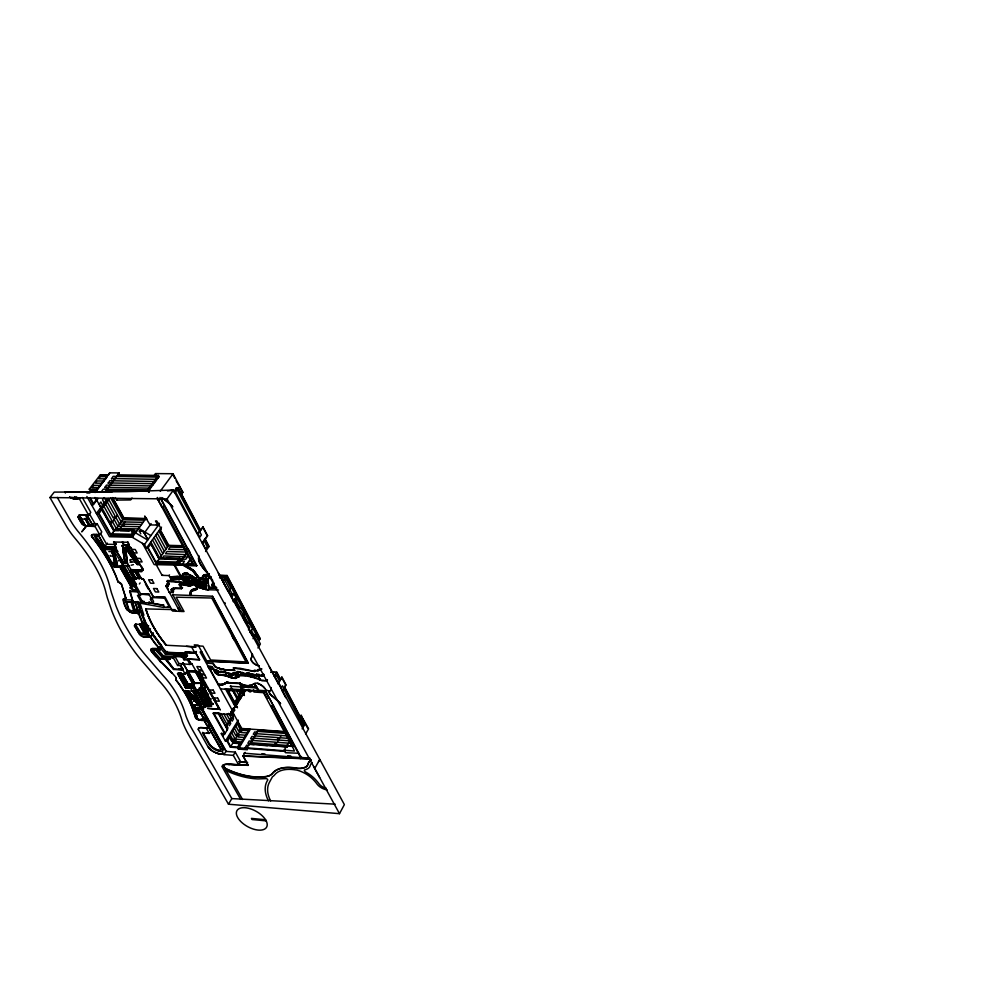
<?xml version="1.0" encoding="UTF-8"?>
<svg xmlns="http://www.w3.org/2000/svg" width="999" height="999" viewBox="0 0 999 999"><rect width="100%" height="100%" fill="white"/><g stroke="black" fill="none" stroke-linecap="round" stroke-linejoin="round"><path stroke-width="1.5" d="M151.124 649.075L151.011 649.725A3.846 2.098 31.8 0 0 151.786 651.573L152.298 652.197A120.891 68.506 31 0 0 156.031 656.543L155.919 656.718A120.904 68.494 31 0 1 152.185 652.359L151.673 651.735A3.846 2.098 31.8 0 1 150.899 649.887L152.273 648.388L159.465 648.576M204.37 581.056C206.356 581.718 204.196 576.61 206.581 575.624L209.39 576.548L208.279 578.409M206.019 584.253A91.92 53.771 30.6 0 1 205.744 581.793L206.156 576.123M198.664 557.567L198.551 558.166A15.847 9.228 32.2 0 0 199.763 562.937L200.062 563.498A34.053 19.93 32 0 0 207.442 573.001M216.845 588.074L208.729 587.774L208.067 578.883A9.678 5.594 31.9 0 1 208.516 577.722A50.337 28.996 32.9 0 0 209.178 576.56M208.079 582.966L208.379 578.346M190.497 595.479L189.847 594.03A9.428 5.382 31.9 0 1 191.071 590.709L191.533 590.022M213.249 582.879C210.889 585.239 212.712 589.073 216.458 587.337L214.423 586.913M213.361 587.237L212.3 584.877L212.999 580.918M198.838 555.606L198.651 557.717M188.611 580.182A18.132 10.315 32.2 0 0 183.666 578.059C179.595 576.623 184.291 571.728 187.25 573.826A15.385 8.791 32.2 0 1 195.966 578.508A8.192 4.72 32.2 0 0 204.62 581.281L205.544 580.894L204.97 581.743M205.594 581.643L204.333 581.843A8.829 5.095 32.2 0 1 195.679 578.771A14.76 8.429 32.2 0 0 188.037 574.5L183.591 574.55L182.892 577.41C191.383 573.776 198.401 586.376 206.343 583.603M201.723 720.491L203.084 718.343L205.569 718.518L209.678 725.786L208.329 727.934L204.221 720.666L199.563 720.042A4.271 2.285 30.6 0 1 198.551 719.867L198.202 719.755A4.271 2.285 30.6 0 1 196.803 719.118A2.048 1.099 30.6 0 1 195.554 717.806A112.7 61.801 29.2 0 1 194.168 713.598L191.808 706.842A115.809 60.602 32 0 0 184.79 692.869L180.17 685.764A91.221 48.089 31.8 0 0 176.161 680.394L175.824 677.247A92.807 48.939 31.8 0 0 172.29 673.201C161.026 661.076 150.724 651.81 172.178 673.376L172.29 673.201M175.799 679.932L176.236 677.747M139.623 634.415L134.515 625.799L139.623 634.415A3.222 1.761 32.1 0 0 143.007 636.713L149.962 637.125L148.439 634.964L141.771 634.54A2.56 1.411 32.1 0 1 139.485 632.754L135.365 625.262A1.786 0.974 32.3 0 1 135.202 624.637L135.215 624.525M213.923 582.954L213.062 585.239L214.285 586.663L213.474 586.987C211.363 586.026 215.06 581.793 213.636 583.978M207.979 579.295C211.875 575.224 208.429 574.949 203.334 575.362M203.996 580.644L202.397 578.084L202.647 576.061L204.121 574.762L208.304 574.275M202.847 577.647C202.16 574.512 204.795 583.628 203.534 579.295M78.471 516.071L78.234 516.733A1.274 0.712 34.3 0 0 78.322 517.307L79.096 518.768A58.616 33.716 33.8 0 0 81.406 522.752L81.743 523.276A2.797 1.586 34.2 0 0 82.817 524.388L86.438 526.111L95.167 526.311M209.378 576.535L212.487 579.807M175.037 493.181L173.501 489.997L126.161 491.708L54.246 492.107L49.95 497.539L65.784 525.087A70.854 40.584 33.7 0 0 74.863 538.086A166.783 88.299 34.7 0 1 90.06 558.354A134.365 71.853 34.5 0 1 99.351 574.55L100.749 577.534A117.845 63.312 34.3 0 1 103.659 584.865L104.608 587.737A119.156 63.998 34.4 0 1 105.807 592.045A226.286 131.019 30 0 0 107.517 598.389L111.988 611.301A228.371 132.28 30 0 0 114.71 617.807A190.884 109.578 30.5 0 0 131.219 646.94L134.228 651.198A133.092 75.112 31 0 0 143.257 662.437L159.203 680.918C169.917 692.419 178.009 706.343 182.33 721.465A124.001 67.72 29.2 0 0 188.998 735.526L228.484 804.207L339.485 813.673L344.368 804.62L173.376 490.172L167.47 490.971M134.403 625.961L135.352 624.288M223.439 765.084A11.976 6.556 27.6 0 1 226.736 764.372L248.189 765.359L243.169 755.868L309.665 758.778M248.189 765.359L243.032 756.093L245.142 752.384M196.204 586.026L196.591 587.637A4.77 2.735 32.1 0 1 196.441 588.374L191.071 590.696M200.462 707.042L185.464 690.546L200.574 706.867L205.22 707.267L197.078 691.957L198.326 691.87L207.193 706.006L211.538 706.293L206.581 706.243M201.124 704.919L187.662 690.684L201.099 704.732L200.387 706.081L187.8 690.684M319.643 777.509L314.722 768.481L319.792 759.477L318.506 761.775M198.576 704.745L185.115 690.709L186.501 692.769M204.121 701.46L207.018 706.268M205.319 703.983L198.252 691.957L207.08 706.168M243.918 753.196L300.624 757.642L301.286 756.48M300.399 758.616L301.448 756.78M298.801 753.258L285.502 752.709L284.166 750.237L286.85 745.629L292.719 746.066M208.629 704.307L200.712 692.295L208.629 704.307L200.949 684.827L205.919 685.139L200.836 685.002L208.729 704.133L199.6 689.947L196.154 689.722L194.992 691.333L187.562 690.858L201.648 705.057L193.806 691.358M305.619 733.978L308.604 728.808L300.874 715.259L307.692 728.246M197.078 691.957L198.326 691.87M302.16 728.833L304.483 724.849L284.528 686.875M284.503 749.662L284.777 751.373L230.369 747.177L227.023 741.208L225.412 741.083L221.254 733.691L225.087 733.378L213.574 712.786L213.212 713.361L224.738 733.94L227.535 729.407L218.207 712.687M284.166 750.237L294.443 751.023L291.121 743.593M300.274 717.419L301.511 715.309M281.181 735.464L274.812 746.29L279.845 746.191M228.484 804.207L231.818 798.588L192.545 729.932A123.664 67.82 29.3 0 1 185.914 715.883C181.631 700.761 173.589 686.837 162.912 675.349L147.015 656.88A132.717 75.2 31 0 1 138.037 645.654L135.027 641.408A190.322 109.703 30.5 0 1 118.619 612.287A227.697 132.43 30 0 1 115.921 605.781L111.488 592.869A225.612 131.156 30 0 1 109.778 586.538A118.819 64.098 34.4 0 0 108.604 582.23L107.667 579.358A117.507 63.412 34.4 0 0 104.77 572.027L103.384 569.055A133.991 71.965 34.5 0 0 94.143 552.872A166.309 88.424 34.7 0 0 79.008 532.617A70.642 40.622 33.8 0 1 69.992 519.63L57.268 497.39M287.462 746.765L249.35 743.868L246.616 748.438L247.352 749.762L238.374 749.063L237.637 747.739L240.397 743.194L232.804 743.106M254.083 744.717L249.638 744.38L258.454 729.707M285.739 697.689L282.143 690.858L283.891 688.598L282.405 685.776L281.044 688.049L282.53 690.883L286.076 684.977L282.005 677.235L278.059 683.104L275.125 677.534L276.498 675.262L279.433 680.831M281.618 677.21L285.689 684.952L284.328 687.225L304.283 725.187L302.747 725.074M229.77 764.272L238.674 764.922L240.634 761.675L235.277 752.11L225.936 751.385L202.123 709.103M244.405 748.938L246.678 745.179L248.863 745.341M238.674 764.922L233.304 755.369L235.277 752.11M234.116 743.206L240.672 743.706L249.538 729.058M278.259 682.305L280.744 686.887L278.221 682.242M238.374 749.063L250.287 729.37M269.368 698.139L267.395 698.488L264.298 692.694L253.971 692.045L253.521 689.735M277.972 683.915L282.005 677.235M271.403 695.516L271.466 695.404A5.07 2.822 29.9 0 1 269.68 690.846L269.605 690.958A5.07 2.822 29.9 0 0 271.403 695.516L272.165 696.116A78.621 42.57 30.2 0 1 280.469 703.621M271.278 688.885L271.066 689.235A3.784 2.11 30 0 1 268.918 690.946A3.784 2.11 30 0 1 264.822 688.536A8.729 4.845 30.2 0 0 257.68 683.478L257.892 683.129M233.304 755.369L223.963 754.62L225.936 751.385M230.369 747.177L241.708 728.496L232.592 711.975M300.624 757.642L265.397 690.709L258.641 690.284L254.77 683.778L256.219 687.462L254.77 683.778M274.238 676.548L276.848 672.265L271.066 671.927M258.391 690.034L257.967 690.721L256.456 687.899L241.433 686.975L241.858 686.288M223.651 749.213L200.836 708.241L223.689 748.775L222.577 749.113L223.651 749.213L222.228 751.548L223.963 754.62M258.641 690.284L254.483 684.24M216.296 753.146L223.788 754.32L218.631 753.895L212.862 751.398A11.264 5.982 30.1 0 1 208.292 747.364L198.414 729.557A5.157 2.747 30.4 0 1 201.049 727.534L206.119 727.896L209.241 733.403L209.827 732.654M220.954 754.095L219.768 754.133M256.481 674.3L260.127 680.094L264.623 681.006L266.596 679.907M263.724 675.786L263.361 673.826L263.724 675.786L261.576 675.411L263.936 675.436M256.456 687.899L256.88 687.2M261.676 680.594L263.636 680.269M219.355 751.285L221.079 748.538L208.554 726.36M225.412 741.083L238.262 720.142M222.789 748.763L221.516 749L222.64 749.213M231.855 741.408L229.183 736.625L238.137 722.015M227.023 741.208L229.183 736.625M226.099 727.534L234.053 714.635M260.364 679.657A36.339 20.055 30.1 0 0 258.491 678.883L260.115 679.557L258.117 675.561M258.891 674.8L262.038 675.799L259.54 676.011L258.891 674.8L256.268 674.637M224.663 733.328L223.127 735.826L221.603 733.116M226.611 730.169L228.009 727.909L226.498 725.212L227.485 725.274L220.991 713.623M229.395 725.661L230.769 723.413L229.27 720.716L230.657 718.468L232.155 721.178L233.529 718.943L231.556 713.648M231.893 714.635L230.719 712.537L233.541 707.979L234.703 710.089L231.893 714.635L213.212 713.361M250.462 675.736L249.001 673.326L247.365 673.239L248.788 673.676L251.049 676.835L253.022 676.598L250.349 673.838L253.758 675.511L257.829 676.011M253.758 675.511L253.721 674.45L251.598 674.8M261.663 669.055L259.415 668.93C261.463 671.041 254.333 668.806 260.115 669.979L259.49 668.806L261.726 668.93M230.719 712.537L235.327 706.892L245.841 689.897M258.192 670.679L254.121 670.329L254.757 671.528L233.329 668.006L240.035 668.269L254.558 671.378M227.01 682.479L239.81 683.254A11.513 6.406 30.5 0 0 249.413 685.676L249.575 685.289M256.706 675.686L253.434 674.899M256.843 675.961L256.293 674.175L259.178 674.35L259.827 675.561M237.25 707.467L237.138 707.18A7.33 4.396 -30.2 0 0 236.176 706.53M251.086 675.212L252.809 676.947M235.702 700.287L233.579 703.708L234.852 703.796L243.157 690.384M236.401 699.15L241.671 690.659M243.394 689.11L242.957 689.797L241.433 686.975M251.049 676.835L250.125 674.175L251.311 674.25M244.218 689.16L244.668 691.47L227.485 690.396L233.953 690.197M256.219 687.462L241.196 686.538L239.598 683.603L240.022 682.854M238.024 671.678L244.605 674.125L247.54 674.288L247.365 673.239M241.196 686.538L239.885 683.141A11.513 6.406 30.5 0 0 249.488 685.564A19.156 10.664 30.6 0 0 254.008 683.703M213.948 669.917L215.097 672.602L217.67 674.575L225.786 675.836L232.48 678.209L235.876 678.408L235.377 676.76L238.262 677.285L237.762 675.624L238.474 675.274M236.8 677.559L236.276 678.184L235.564 676.872L239.198 676.435M219.068 708.628L207.005 687.312M232.143 688.411L231.718 689.098L230.607 685.601M242.02 672.964L239.623 672.127M250.886 659.04L250.961 658.928A64.261 36.039 31.6 0 0 252.46 654.133A64.261 36.039 31.6 0 1 250.886 659.04A7.168 4.046 30.5 0 0 259.216 665.946A7.168 4.046 30.5 0 1 250.961 658.928M248.364 663.236L206.955 661.063L248.364 663.236L212.512 596.216L172.79 594.792L181.943 611.45L182.405 610.776M257.929 647.951L260.402 643.993L255.519 634.702L253.559 634.602L251.111 629.944M242.407 673.676L244.892 673.676M244.43 673.788L247.752 673.95M237.325 675.424L235.639 675.324M238.124 676.51L236.226 676.76L236.001 675.586M237.113 675.761L236.888 674.6L235.202 674.5C234.228 670.791 232.755 676.673 232.792 673.401M235.24 674.475L237.275 674.238L236.126 672.364M236.101 672.827C242.058 673.413 233.454 671.003 237.05 674.587M237.762 675.624L235.789 675.936M238.674 677.06L237.924 675.699L239.236 675.149A36.176 19.98 30.1 0 1 244.143 675.149M238.262 677.285L237.55 675.961L238.699 674.937M240.01 672.839L239.91 671.678L235.939 672.252L236.888 674.013M237.899 675.799L239.485 674.862M198.302 729.72A5.157 2.747 30.4 0 1 200.936 727.697L206.119 727.896M218.694 684.053L218.232 684.79L221.728 685.002L225.524 682.916M233.291 675.062L230.519 674.899L230.294 673.513L228.421 673.413M224.85 683.865L226.136 682.454M225.162 683.641L226.536 682.28M225.762 683.191L226.748 682.217M229.82 677.11L231.381 677.397M218.956 708.791L207.068 687.212L204.283 687.05L210.514 704.332L212.849 704.482L213.424 703.571M226.149 683.016L226.985 682.167M234.615 670.366L225.175 669.755L226.224 669.755M226.598 682.916L227.485 682.117M230.507 677.372L236.276 678.184M226.835 682.879L227.747 682.117M230.707 677.122L231.593 677.097M227.085 682.866L228.022 682.13M231.181 677.647L231.805 676.748M235.427 675.661L234.877 672.827L234.028 672.677L234.553 673.388M225.125 675.674L225.811 674.8M196.878 716.395L197.752 719.367L193.606 706.78M200.674 706.705L200.3 707.292L205.519 707.205M208.741 699.874L210.327 699.974L211.114 698.726M225.786 675.836L225.337 675.336M226.249 675.262L220.354 674.924M206.905 706.618L207.942 704.982L200.549 688.848L201.786 686.937L208.679 704.033M226.461 676.011L229.37 676.623M230.519 674.899L228.147 673.126L222.777 671.653C219.867 670.391 221.678 673.663 220.791 671.428M228.134 673.85L228.209 673.026M221.728 685.002L222.128 684.265M227.123 676.211L228.696 676.286M253.559 634.602L252.485 636.301L254.445 636.388L259.353 645.691M222.178 684.914L222.565 684.178M222.615 684.814L222.989 684.078M227.797 676.41L229.583 676.323M223.027 684.702L223.414 683.965M223.426 684.565L223.801 683.828M230.007 673.963L228.359 673.513M222.777 684.427L224.188 683.678M228.471 676.635L229.133 675.749M198.751 719.43A4.121 2.21 30.6 0 0 199.725 719.592L202.048 719.193M223.813 684.415L224.55 683.516M201.548 720.179L203.459 717.357M224.525 684.065L224.9 683.328M253.022 638.648L255.519 634.702M205.382 699.387L206.306 697.914M198.851 713.548L196.878 712.737M213.736 670.267L216.146 670.404L219.031 672.377L223.114 672.252M200.799 708.691L201.598 707.816M201.698 708.191L201.361 708.728L198.651 705.282L194.081 704.982L195.267 708.441M201.573 708.84L202.06 708.079M204.133 705.119L197.19 691.795M250.112 632.567L252.46 628.87L250.861 625.886A17.32 9.865 31.1 0 0 248.926 623.413A20.704 11.938 30.9 0 1 246.066 619.605L245.055 617.682A20.704 11.938 30.9 0 1 244.33 615.771L244.168 614.435A10.814 6.206 31.3 0 0 240.984 608.391L239.71 607.005A20.829 12.063 31.1 0 1 238.399 605.057L237.375 603.109A20.829 12.063 31.1 0 1 236.239 599.313A17.557 10.102 31.7 0 0 235.589 596.84L233.991 593.781L232.005 593.706L230.906 595.392L228.371 590.584M222.889 672.589L225.437 672.389M227.173 669.817L234.802 670.479L233.404 667.881M224.45 675.524L225.175 674.662M203.247 709.54L203.671 708.89L196.241 708.054M220.142 668.706L224.263 669.505L219.118 668.393L220.217 668.593M217.17 674.313L218.069 674.025M198.751 704.457L198.389 705.044L195.192 701.148L193.381 701.036M217.67 674.575L218.282 673.676M204.083 696.565L204.758 694.792M198.988 704.745L193.956 705.182M218.169 674.8L217.395 673.975M219.168 675.124L224.713 675.287M248.439 629.957L249.787 627.572A17.333 9.865 31.1 0 0 247.852 625.099A20.717 11.938 30.9 0 1 244.98 621.291L243.968 619.368A20.717 11.938 30.9 0 1 243.244 617.457L243.082 616.121A10.827 6.194 31.3 0 0 239.885 610.077L238.624 608.691A20.854 12.063 31.1 0 1 237.312 606.743L236.276 604.782A20.854 12.063 31.1 0 1 235.14 600.986A17.582 10.102 31.7 0 0 234.49 598.526L232.967 600.649M201.698 704.557L200.712 706.106L189.136 685.539L190.235 683.828M206.993 695.129L208.591 694.205M193.282 701.198L195.342 700.923M200.949 692.132L199.563 690.022L196.041 689.897L186.426 672.402L187.787 672.127L194.293 683.728L193.419 683.853L186.913 672.252L192.932 683.99M204.583 687L203.784 688.236L201.061 688.074M214.81 672.227L215.285 671.203M202.273 692.607L203.396 690.858M215.097 672.602L213.249 668.88M215.447 672.989L215.946 672.015M216.658 671.328L216.433 669.954L213.761 669.805L214.136 669.118M193.731 706.805L193.943 707.804M215.821 673.351L216.358 672.389M193.956 707.367L190.322 699.912M216.795 672.752L216.92 673.676M216.246 673.701L214.91 671.89M216.696 674.025L217.27 673.101M208.079 666.895C212.15 664.797 215.609 671.066 209.178 668.893L208.292 666.558L211.963 666.77M191.796 699.15L193.269 699.113L195.08 701.323M199.575 687.624L198.851 688.748L200.549 688.848M187.787 672.127L188.386 671.815L194.88 683.403L204.108 683.266L197.74 671.49L187.362 670.766L182.879 662.774L187.425 670.666L196.104 671.166M205.806 685.302L204.708 682.954L205.919 685.139M193.282 688.286L185.802 687.324L177.61 673.476L185.489 687.799L193.282 688.286L194.992 691.333M193.144 699.312L191.009 696.715L189.897 696.94L191.109 696.54M194.33 692.282L194.817 691.745L201.748 704.882L200.999 704.907L201.723 704.832M194.705 691.92L201.573 704.77M207.018 660.951L208.229 663.136L213.237 663.423L208.092 663.361L198.139 645.067L194.243 644.867L195.28 646.753L166.321 645.254L164.773 643.344A114.323 65.21 30.9 0 1 146.753 611.738L145.842 608.903L175.125 609.652L175.986 611.201M178.097 673.326L179.445 673.064L186.713 685.926C200.474 687.699 188.237 683.029 190.584 688.111M186.938 693.144L187.537 693.381L185.352 690.709M182.143 673.751L187.937 684.04L192.707 684.34L193.619 683.129L195.08 683.116M180.919 672.614L187.625 684.515L192.707 684.34M192.994 684.103L193.744 683.141M187.55 693.368L190.821 697.002M180.432 672.764L187.325 684.989L192.782 684.839M179.445 673.064L187.013 685.451L192.844 685.326M192.994 686.313L186.401 686.388L178.958 673.201M193.207 687.787L192.894 686.8M185.489 687.799L193.381 688.111M185.802 687.324L193.319 687.624M186.101 686.862L193.244 687.125L186.101 686.862L178.471 673.351M186.401 686.388L193.169 686.638M186.713 685.926L189.211 685.901M187.013 685.451L193.032 685.651M187.325 684.989L192.957 685.164M187.625 684.515L192.894 684.652M187.937 684.04L190.26 684.003M188.386 671.815L195.667 672.24L196.291 671.278M202.26 683.678L195.779 672.065L196.653 671.94L203.134 683.566M196.653 671.94L203.621 683.416M197.153 671.79L204.108 683.266M199.438 659.602L195.642 652.996L185.602 652.459L195.717 652.884M190.697 663.448L190.035 664.472L178.921 663.498L174.713 656.006L182.068 656.405L183.978 659.802L187.537 660.002L188.199 658.99L190.809 663.686L188.399 659.103L199.625 659.727L184.565 658.903L183.304 656.63M177.497 673.651L185.177 674.1L187.362 670.766M191.858 663.798L196.216 671.39M185.976 673.089L186.426 672.402M180.17 685.764L180.282 685.589A91.209 48.089 31.8 0 0 176.274 680.219L175.911 679.757M161.463 647.814L159.715 650.361L154.196 650.062A2.385 1.299 31.8 0 0 153.671 652.097L159.79 659.065L165.509 659.377L173.514 669.442L182.867 669.979L180.844 665.659L177.61 665.471L173.389 657.979C166.446 655.332 172.839 661.688 166.109 658.94M137.762 601.798C142.557 620.866 153.858 637.325 166.371 652.21L185.539 653.234L184.84 651.985L195.529 652.559L196.266 651.423M231.581 597.452L233.991 593.781M195.642 652.996L196.453 651.76M183.978 659.802L184.565 658.903M186.688 656.093L186.089 656.992L185.065 655.157L165.272 653.983L160.889 648.613M157.755 649.462L163.361 655.856L186.289 657.117L187.325 655.531M182.942 662.662L180.619 665.996L185.177 674.1M187.512 655.644L185.489 652.222L195.779 652.772M181.443 656.743L182.043 655.844M181.506 656.855C184.865 655.082 172.59 653.908 173.414 657.742L162.487 657.155L155.644 650.137M173.514 669.442L173.926 668.768M182.068 656.405L182.667 655.506M177.61 665.471L178.921 663.498M167.008 651.398L165.235 654.083L185.065 655.157L186.85 652.459M169.98 659.165L160.127 658.503L153.983 651.648A2.385 1.299 31.8 0 1 153.646 649.899M212.437 596.328L248.289 663.361M224.475 579.383L227.073 575.486L260.227 638.623L259.166 640.309L225.961 577.147L219.83 576.947M156.456 596.977L165.21 597.315L172.527 611.051L184.053 611.538L176.174 597.202L212.462 598.039M225.724 578.059L223.114 581.98L228.234 591.695L230.831 587.762L225.724 578.059L219.505 577.847M173.389 657.979L174.837 655.606M204.246 704.944L205.407 707.379M165.509 659.377L165.896 658.816L173.888 668.868M214.61 587.287L208.841 587.549A90.21 52.785 30.6 0 1 208.429 584.977M169.218 657.28L162.45 657.255L155.906 649.8M189.623 582.991L171.603 581.018L170.979 579.87L175.787 578.771L182.105 579.17L170.979 579.87M159.79 659.065L170.242 659.165M202.859 588.648C213.811 591.72 193.981 586.55 193.182 584.128M208.516 586.563L208.341 585.352M208.629 587.175L208.754 586.226M208.729 587.774L208.853 586.825M162.45 657.255L163.361 655.856M200.349 587.799L197.752 586.825A21.191 12.225 32.2 0 0 208.779 589.672L207.68 589.722L218.469 590.034M212.088 584.939L213.299 582.729M212.088 585.364L212.3 584.74M212.824 585.589L213.786 583.703M190.16 580.007L189.698 580.681C193.606 583.366 199.3 583.766 204.046 585.726M200.924 585.052L204.058 585.826L205.906 584.914L205.831 586.575L203.821 586.063M205.02 584.328L205.482 583.641M192.208 582.492C196.716 580.332 200.936 585.963 205.057 584.902M205.282 584.328L206.256 582.904M193.656 583.229L201.423 586.738L203.634 587.387L204.096 586.7M205.794 584.303L206.331 583.528M204.533 586.263L205.507 586.213M211.288 577.534L211.089 576.86M205.245 586.45L206.219 586.376L206.331 587.874M203.634 587.387L205.195 586.937M204.733 587.624L206.256 587.125M197.103 589.185A5.744 3.284 32.1 0 0 197.452 587.986L197.452 586.937L197.527 587.874A5.744 3.284 32.1 0 1 197.178 589.073L197.053 589.235M200.212 584.74L201.149 584.802M203.359 579.932L203.821 579.258M206.306 575.586C199.95 576.86 209.728 574.038 205.282 578.046M200.886 583.816L200.424 584.502L198.489 583.478M201.261 583.416L201.723 582.729M203.484 580.107L203.946 579.42M200.986 584.265L204.758 584.877M204.083 579.582L203.759 580.431M203.871 580.506L204.221 579.745M205.22 578.471L205.494 577.834M207.193 575.137L207.992 574.475M201.91 583.666L202.36 582.991M204.358 579.907L204.483 580.581M207.642 574.875L208.491 574.138M200.312 586.338L200.774 585.651M207.967 574.687L208.878 573.888M151.186 648.988L158.329 648.863L159.815 646.665M201.648 585.327L203.796 584.927M202.535 583.903L202.997 583.216M202.797 583.978L203.259 583.291M204.67 581.318L205.082 580.594M158.329 648.863L159.353 648.751L161.513 645.541L152.859 634.04L149.85 637.287L143.007 636.713M203.084 584.053L203.546 583.366M205.282 580.869L206.481 587.999L205.806 587.812M201.423 586.738L201.885 586.063M202.372 585.601L202.897 584.527M203.371 584.115L203.833 583.428M203.659 584.178L204.121 583.491M203.933 584.228L204.395 583.541M205.607 581.743L206.056 580.956M202.535 587.087L202.997 586.413M204.221 584.265L204.683 583.578M205.657 582.355L206.119 581.668M208.154 578.696L209.216 576.848L210.714 577.797M204.495 584.29L204.945 583.603M207.967 579.37L208.279 578.646M209.528 576.96L210.027 576.161M204.758 584.315L205.22 583.628M205.719 582.979L206.181 582.292M191.533 590.409L191.995 589.722M196.953 582.492L198.926 582.879L198.252 583.816M197.465 581.718L197.927 581.043M160.926 498.501L196.791 565.571L184.353 565.534L192.42 570.179L199.35 578.046L202.959 578.521L202.335 576.985M191.733 590.297L192.195 589.622M196.378 583.553L195.916 584.228A19.006 10.964 32.2 0 0 205.844 587.924M183.941 564.822L183.466 565.509L192.482 570.741L198.139 577.659L199.738 578.683L200.2 578.009M192.245 590.047L192.707 589.373M195.292 585.526L195.754 584.84M196.778 583.241L197.502 583.166M197.79 581.843L198.252 581.168M189.835 594.268L190.31 593.344M192.844 589.847L193.307 589.173M198.114 581.98L198.576 581.293M199.825 578.309L200.549 578.171M191.446 595.404L190.784 594.193A8.504 4.845 31.9 0 1 192.395 590.933L195.255 590.134L193.506 590.397M192.957 589.822L193.419 589.148M197.265 583.404L198.227 583.453M199.738 578.683L200.762 578.259M197.515 583.491L198.202 582.579M198.439 582.117L198.901 581.43M200.312 578.521L201.036 578.334M197.003 584.827L197.465 584.14M197.765 583.591L198.364 582.604M198.764 582.267L199.226 581.58M200.3 578.933L201.336 578.446M190.709 594.305L190.784 594.193A8.504 4.845 31.9 0 1 192.47 590.821M198.014 583.703L198.651 582.742M200.799 578.683L201.511 578.446M159.353 648.751L156.718 645.129M178.734 608.141L178.272 608.816L179.645 611.351L180.107 610.676M194.156 589.635L194.618 588.948M196.403 586.376L196.865 585.701M199.063 582.417L199.513 581.73M194.643 589.572L195.105 588.886M196.528 586.838L196.99 586.151M198.489 583.928L198.951 582.779A8.029 4.595 32.1 0 0 196.004 581.718L195.704 581.668M199.325 582.542L199.788 581.855M200.874 579.12L201.973 578.496M195.055 589.472L195.517 588.786M198.963 583.354L201.224 583.928M201.286 578.783L202.41 578.496M195.417 589.323L195.879 588.636M196.591 587.637L197.377 587.05M198.089 585.377L198.551 584.69M198.776 584.078L199.438 583.141M201.436 579.258L202.847 578.296M195.742 589.135L196.341 588.361M199.962 582.854L200.424 582.167M201.985 579.32L203.084 577.31M196.116 588.861L196.903 587.699M199.488 584.415L200.437 584.403M203.446 578.646L202.485 579.32M200.612 583.141L201.074 582.454M203.147 579.607L203.509 578.746M203.247 579.77L203.709 579.083M199.201 585.876L199.663 585.202M179.208 584.702L179.67 584.028L181.88 588.074L181.406 588.748L179.208 584.702L187.637 585.551L190.647 584.69M190.097 585.913C194.53 582.017 190.946 587.449 187.637 585.551M192.832 581.855L193.294 581.168M196.716 575.986C196.341 570.966 188.911 567.182 184.578 565.184M190.185 585.364L191.109 584.665M193.581 581.081L193.107 581.768L194.368 582.03M197.19 582.155L194.281 580.294L194.743 579.62M196.953 576.361L197.203 575.249M190.522 585.839L191.546 584.602M189.723 583.229L191.696 584.315L192.158 583.628L190.222 582.467M192.982 582.217L193.906 581.006M194.543 580.019L195.017 579.345M190.896 585.726L191.933 584.477M193.794 581.63L194.256 580.943M195.679 578.771L196.428 577.834M197.452 576.298L197.44 575.611M194.156 581.593L194.618 580.906M197.278 576.798L197.74 576.111M190.647 585.352L193.232 583.316M194.992 580.894L194.53 581.58L195.404 581.718M197.74 576.698L197.677 575.961M197.677 577.235L198.139 576.56M194.743 582.042L195.991 580.119M198.077 577.072L197.964 576.348M195.542 581.331L195.879 580.531M195.18 582.067L196.079 580.706M198.139 577.659L198.601 576.972M195.517 582.117L196.491 580.619M195.804 582.18L196.653 580.656M196.503 581.418L196.965 580.731M198.639 578.046L198.314 576.723M196.828 581.505L197.29 580.831M195.816 583.004L196.791 582.941M199.176 578.384L200.062 577.959M197.153 581.605L197.615 580.931M187.038 583.041L167.095 581.318L168.831 584.477L169.306 583.803L167.37 580.519L171.84 580.669L171.428 581.468M187.912 581.793L189.198 582.042L181.88 579.507M152.535 633.94L153.272 632.779M185.727 583.204C188.586 584.178 185.764 580.993 185.002 583.066M186.813 583.491L187.637 582.829M194.405 572.852L194.867 572.177M152.859 634.04L150.674 637.237L158.466 647.564M187.188 583.616L187.912 582.917M191.184 578.059L191.646 577.372M183.791 577.185L183.329 577.859L186.801 577.297L191.121 578.458L191.583 577.772M194.68 573.201L195.142 572.527M186.801 585.289L187.263 584.602M187.462 583.703L188.461 583.066M194.942 573.551L195.379 572.777M187.075 585.364L187.55 584.69M187.8 583.803L188.674 583.104M187.362 585.451L187.824 584.777M188.024 583.866L188.873 583.104M195.217 573.901L195.654 573.126M188.262 583.903L189.248 583.066M188.873 583.866L189.947 582.429L188.474 583.903M190.647 581.168L191.109 580.481M191.121 578.458L192.208 578.983L192.807 577.946M195.467 574.238L195.916 573.476M189.211 583.741L190.097 582.504L191.184 583.079L190.722 583.766M188.162 585.714L188.624 585.039M195.729 574.587L196.191 573.838M188.674 585.839L189.648 584.59M195.979 574.937L196.441 574.263M192.183 581.056L192.208 582.117M192.208 578.983L193.269 579.607L193.931 578.608M196.229 575.287L196.703 574.537M189.173 585.901L190.16 584.665M192.707 581.356L192.245 582.042L193.881 581.743M196.466 575.636L196.953 574.9M189.648 585.926L190.559 585.227M184.69 580.319L188.149 581.455M191.696 570.079L191.983 569.83M183.441 582.417L184.078 582.217L183.616 582.892M186.801 577.297L187.275 576.61M183.267 582.867L184.415 582.242M185.015 576.211L183.654 577.959L186.164 578.896L186.638 578.209M150.787 637.062L149.85 637.287L147.465 632.679L144.53 632.654L139.735 623.875M187.687 576.96L188.149 576.286M192.095 570.404L192.557 569.73M183.953 582.917C183.916 581.743 185.814 582.18 184.653 583.004M205.582 551.498L209.066 546.403L205.057 538.773L207.605 535.676L203.047 526.985L197.777 533.99L175.524 491.845L173.901 491.833L176.711 487.962M148.351 634.14L148.439 634.964L142.333 624.35M184.303 582.954C184.178 581.63 186.663 582.317 185.364 583.129M187.849 577.422L188.312 576.748M192.482 570.741L192.944 570.067M192.844 571.091L193.319 570.404M186.164 578.896L187.412 579.457L187.887 578.783M188.836 577.222L189.298 576.535M142.482 543.356L154.171 564.597L196.791 565.571M188.923 577.672L189.385 576.985M193.207 571.44L193.669 570.754M174.95 587.936L182.068 588.199L182.542 587.512M184.378 584.89L185.352 584.253L184.89 584.927M149.588 637.275L149.313 636.525M149.675 635.751C132.68 606.455 153.134 643.044 156.606 645.304M184.628 584.902L185.364 583.653M193.531 571.803L194.006 571.116M186.289 582.842L186.089 583.291M149.238 601.898L148.689 602.672L163.124 605.406L164.136 607.217L169.593 607.454L170.13 606.668M190.01 577.584L190.472 576.91M193.856 572.177L194.318 571.49M186.451 583.391L186.9 582.604M187.412 579.457L188.649 580.094L189.111 579.408M190.022 578.009L190.484 577.335M200.062 563.498L199.837 562.824A15.847 9.228 32.2 0 1 198.626 558.054M194.131 572.514L194.53 571.728M145.305 629.994L149.188 636.7M178.559 581.718L179.096 580.931M182.767 575.749L184.053 573.876M147.889 626.823L148.651 625.699M182.155 576.66L183.167 575.586M184.053 574.3L184.678 572.976M163.124 605.406L163.661 604.62M171.066 589.86L174.151 589.273L171.066 589.86L172.502 592.469L172.977 591.795L171.528 589.173M181.468 577.397L183.204 576.148M184.603 574.125L185.364 572.877M135.34 624.363L140.759 632.991L147.04 633.304L148.351 631.393L145.479 631.256L144.168 633.166L139.373 624.387M173.626 591.246L173.164 591.92L171.728 589.298L174.813 588.723M179.108 582.717L179.645 581.93M182.405 577.584L182.879 576.91M182.892 577.41L183.354 576.735M185.652 573.551L186.126 572.877M183.654 577.097L184.116 576.423M185.889 574.025L186.363 573.351M189.51 568.656L189.985 567.969M186.451 573.651L186.925 572.964M182.53 579.632L184.915 579.982M189.972 568.906L190.434 568.231M186.613 574.113L187.088 573.438M172.79 594.792L173.252 594.118M184.902 577.36L185.364 576.685M187.25 573.826L187.712 573.151M190.409 569.18L190.884 568.506M185.527 576.798L185.989 576.123M187.362 574.288L187.837 573.601M190.846 569.467L191.321 568.793M149.713 629.932L150.487 628.808M184.915 578.396L185.377 577.709M185.814 577.272L186.289 576.598M191.284 569.767L191.746 569.093M186.576 576.823L187.038 576.136M143.519 626.723L138.736 614.073L140.959 610.876L140.01 610.701L138.524 612.824M145.554 631.143L148.164 631.281L144.593 624.974L145.205 624.075M171.054 576.873L170.592 577.559L178.409 576.323M189.985 559.677L186.863 564.198L187.874 565.297M190.235 559.915L187.65 563.636L192.857 563.798M192.507 557.554L190.247 557.842M202.497 543.081L207.605 535.676M151.386 597.464L153.559 601.348L152.422 602.971L150.25 599.1L151.673 599.15L152.797 597.527L164.598 598.214L165.21 597.315L153.384 597.077L143.332 579.058L141.646 578.995L137.387 571.366M177.934 576.997L179.57 576.411M168.456 585.551L167.994 586.226L167.457 583.741L168.456 585.551L165.871 586.151L169.293 592.357L169.755 591.67M171.728 589.298L172.19 588.623M180.444 576.623L180.919 575.948M179.096 577.097L180.744 576.548M173.689 589.947L173.327 587.762L174.35 589.398M181.281 576.623L180.819 577.31L174.251 565.222M182.367 574.949L183.142 573.826M182.18 575.461L182.642 574.787M183.092 574.138L183.554 573.451M141.87 634.565L148.539 634.402M182.105 576.036L182.567 575.362M183.604 573.851L184.078 573.176M146.378 628.246L146.99 627.347M172.54 577.185L173.002 576.51M171.828 579.645L172.065 579.308A30.182 17.133 32 0 1 182.068 579.045L182.755 579.295M173.564 577.06L174.026 576.386M174.613 576.985L175.087 576.311M140.959 610.876L144.967 620.554L142.22 624.525L135.951 624.225M175.699 576.947L176.161 576.273M176.811 576.947L177.273 576.273M207.13 687.324L204.171 687.212L210.639 704.332L204.283 687.05M135.102 624.687L136.064 624.063M156.681 563.985L156.206 564.66L162.088 575.349L169.056 575.586L169.518 574.912M197.777 533.99L203.047 526.985M165.272 558.941L180.382 559.39L177.248 563.898L178.022 565.334L187 552.422L180.956 560.464L179.67 558.079L176.923 562.025L155.744 561.388M167.095 581.318L171.903 580.794M170.654 576.985L170.692 577.672A32.33 18.344 32 0 1 180.32 577.347M171.541 577.347L172.015 576.673M138.461 613.311L137.65 610.177L143.981 626.098M185.589 549.125L187.999 548.613L189.71 551.798M152.934 597.752L153.546 596.853M137.537 610.339L133.504 610.164M137.625 612.949L132.605 612.724A3.272 1.811 32.5 0 1 129.882 611.625L129.483 611.288A3.272 1.811 32.5 0 1 128.609 610.189L125.874 601.673L141.396 602.36L142.283 601.298L138.948 595.367M137.163 610.926L134.241 610.514M137.288 610.926L137.775 610.089L135.327 602.385L132.193 602.26L134.64 609.952L137.775 610.089M142.42 601.311L143.144 602.597L144.006 601.361M162.088 575.349L162.562 574.675M139.71 608.004L140.497 606.893M141.396 602.36L137.45 595.354L139.635 595.441C143.656 591.62 158.829 596.366 140.834 593.93M138.736 614.073L137.775 613.886L137.375 611.65M129.608 611.4L129.758 611.8A3.272 1.811 32.5 0 0 132.48 612.899L137.537 613.124M134.116 610.514L134.778 609.552M162.3 558.191L163.873 555.968L187.387 556.992L185.826 559.24L166.87 558.329M129.758 611.8C126.224 610.451 119.992 598.413 125.899 598.064L121.329 583.753L117.919 581.231A129.208 69.743 34.4 0 0 116.134 576.423L115.472 574.8A129.208 69.743 34.4 0 0 113.262 569.905L111.826 566.982A145.255 78.047 34.5 0 0 103.247 552.26A177.597 94.468 34.7 0 0 92.932 537.799L91.983 536.588A2.11 1.186 33.9 0 1 91.746 535.064A5.432 3.059 33.8 0 1 93.781 534.415L99.825 534.565M145.916 583.404L145.479 584.028L148.277 589.048M134.615 601.835L133.941 602.797L133.279 601.623M134.528 602.347L131.806 602.822M140.534 594.38L149.425 594.38M135.827 601.648L135.24 602.497L137.6 609.977L134.728 609.852L132.368 602.372M201.636 687.162L200.774 684.715M139.361 583.978L140.11 582.917M143.332 579.058L153.471 596.965M132.655 589.947C146.216 591.483 120.829 588.448 133.616 586.288M86.876 496.503L109.478 536.725L132.23 537.275L144.468 544.53L146.453 548.139L147.777 548.176L156.056 563.249L159.228 558.766L150.986 543.693L149.663 543.668M183.341 545.741L168.694 545.342L159.678 558.104L150.861 541.995M139.635 595.441L137.562 591.758L137.999 591.146M134.365 583.416L133.017 582.854L123.614 566.133L122.715 566.283L132.517 583.691L134.565 583.766L132.705 583.354L123.089 566.296M98.639 534.577L97.465 536.113L94.281 536.038L97.415 541.171A179.982 95.742 34.7 0 1 102.647 548.501L107.954 556.68A148.102 79.57 34.5 0 1 111.438 562.674L111.551 562.862A139.023 74.888 34.5 0 1 113.724 566.97L122.59 566.445L132.392 583.853L134.565 583.766M124.775 598.601L125.162 599.837L132.343 599.924L133.067 602.022L130.095 590.834M122.078 566.595L132.08 584.353L134.44 583.928M134.515 584.44L134.753 586.001L131.156 585.864L120.554 567.07M136.264 578.696L141.246 577.784L141.796 578.771M126.636 609.577L122.902 599.3L125.899 598.064M140.772 594.043L135.777 585.164L136.451 584.415L133.254 578.958L132.842 579.557M136.451 584.415L135.777 585.164M135.202 610.239L132.605 602.01L125.936 601.673M123.614 566.133L133.329 582.342L134.328 582.205L132.767 579.432L136.151 578.871L137.088 577.747M121.566 566.758L131.768 584.865L121.691 566.583M132.08 584.353L134.64 584.278M132.705 583.354L134.49 583.241M133.017 582.854L134.216 582.38M133.329 582.342L134.328 582.205M131.156 585.864L134.865 585.826M131.468 585.364L134.79 585.314L131.468 585.364L121.054 566.908M134.628 579.333L130.282 571.203L143.257 570.029L140.035 564.485L137.175 564.497L134.053 559.727L130.394 559.615L129.87 560.339L130.807 559.802M136.126 570.192L140.459 578.321L136.875 571.528M135.789 561.913L125.662 548.301L127.435 563.548L121.928 563.336L114.136 551.311L117.957 567.095L122.09 567.282L122.827 566.283M129.645 571.528L131.081 569.517M146.453 548.139L161.513 527.147M125.774 598.226L121.329 583.753M138.786 562L137.65 562.2L127.485 548.314L126.149 545.916L127.585 548.176L129.882 547.727L128.671 545.167L122.09 545.804L123.426 548.201L125.075 563.386L123.289 548.176L130.644 547.352L138.786 562L132.218 561.938M147.777 548.176L150.986 543.693M146.903 519.043L144.63 516.058L150.087 524.912L157.717 525.062L159.066 523.201L159.39 523.801L144.468 544.53M134.053 559.727L130.245 554.92M121.204 583.916L118.169 581.992M181.381 494.405L182.867 492.345L173.077 473.726L155.544 473.588L154.021 475.636M131.169 565.259L133.441 564.635M122.028 567.157L123.189 565.571L121.928 563.336L119.83 560.214L118.057 560.839M124.126 565.983L133.441 582.18M49.95 497.539L167.033 498.913L173.501 489.997M120.729 566.221L117.919 566.982L122.028 567.17L120.042 567.22L121.116 565.484L123.189 565.571M192.632 564.373L157.068 498.026L161.838 506.868L160.864 503.796M143.644 531.93L143.406 531.73A7.855 4.108 -28.1 0 0 142.12 531.081L141.646 531.093A7.855 4.108 -28.1 0 0 139.273 531.093L139.348 530.981A7.855 4.108 -28.1 0 1 141.721 530.981M118.219 566.82L119.568 566.071M161.813 506.88L163.386 506.343M144.281 533.054L151.111 523.638M120.042 567.22L130.956 586.201M124.001 563.399L116.496 550.986L112.125 551.248L111.289 548.888L114.748 548.975L124.051 563.111M175.524 491.845L178.334 487.974L200.487 530.094M117.545 551.573L117.033 552.085L117.795 551.236M125.762 548.776L125.162 549.6L127.447 563.623L125.512 548.251M128.671 545.167L129.308 544.954L127.922 541.92M126.186 549.862L126.711 549.987M114.286 566.758L112.912 562.287M115.984 566.808L114.623 562.961L112.475 562.899M115.247 497.602L116.621 500.087L117.095 499.438M123.039 545.829L123.714 544.692L122.44 541.895M123.876 544.467L122.527 541.783M147.677 540.059L135.477 532.817L134.153 530.394L131.294 534.29L111.801 533.841M111.551 562.862L111.651 562.4A148.089 79.57 34.5 0 0 108.167 556.406L107.842 555.881M98.364 513.474L109.578 498.663L107.617 498.638L96.391 513.436L98.364 513.474L110.764 535.576L131.556 536.063L134.815 531.605L131.843 531.543M125.075 563.436L122.715 548.988L123.489 547.889L122.103 545.404L123.252 545.554L122.09 545.804M115.085 549.587C118.456 548.214 112.587 542.857 116.246 548.001M116.146 548.314L117.42 551.573M114.785 562.749L113.274 555.469M160.265 491.221L173.077 473.726M111.289 548.888L112.999 555.844M100.574 533.603L106.581 544.243L114.897 544.455L115.709 543.344M98.227 535.127L104.808 546.753L113.911 547.002L116.296 543.718M107.642 556.168L108.067 555.594L103.846 548.763M115.185 547.989L114.773 548.538L113.911 547.002L104.87 546.64L98.289 535.014M114.972 548.663L114.148 549.787L103.309 549.487L96.466 539.897L97.29 538.786L104.133 548.376L114.972 548.663L113.973 546.89M110.39 555.382L109.927 556.006L112.812 556.093M117.42 515.134L110.877 523.913L114.635 530.656L123.988 518.056L145.941 518.481L132.23 537.275L131.556 536.063M104.808 546.753L107.392 543.131M103.309 549.487L104.133 548.376M148.426 491.083L107.855 490.596L107.168 489.348L147.752 489.822L158.391 475.449L159.053 476.698L148.264 491.308L107.692 490.821L106.793 489.198L103.297 489.16L101.448 491.583M125.05 521.953L118.544 530.744L114.635 530.656M111.389 534.403L114.673 529.97L134.153 530.394M110.764 535.576L112.974 532.579M132.043 498.039L130.657 499.95L116.621 500.087M91.858 536.763A2.11 1.186 33.9 0 1 91.621 535.239A5.432 3.059 33.8 0 1 93.656 534.59L99.7 534.727L101.786 531.955L97.128 523.713L93.831 523.638L91.871 526.236M86.326 526.098L95.042 526.473L97.128 523.713M86.538 525.836L89.435 525.511M89.223 526.186L90.06 525.074L92.707 525.137L87.025 515.084M93.132 524.175L92.507 525.012L86.863 515.134M85.015 525.399L79.208 515.184L85.015 525.399L86.289 525.774M81.856 531.68L86.276 526.273M112.1 491.883L64.785 492.245M81.93 531.705L86.239 526.273M107.168 489.348L119.206 472.914L109.728 472.852L94.967 492.082M79.82 515.009L88.649 515.172L90.759 512.4L82.355 497.49M104.945 487.662L106.406 485.089L150.637 485.926L151.311 487.187M108.292 483.279L109.753 480.719L153.908 481.506L154.583 482.754M111.626 478.908L113.087 476.361L157.168 477.097L157.842 478.346M91.433 504.607L93.406 504.632L98.027 498.576L96.716 498.563L95.454 500.212L96.766 500.224M104.945 491.633L119.206 472.914M95.092 492.544L107.28 476.685L100.512 476.623L98.839 478.796L105.607 478.858M90.647 491.608L89.273 489.148L100.2 475L108.516 475.062L109.728 472.852M69.48 497.14A19.855 11.364 34.8 0 0 73.364 498.801L79.92 498.276M73.364 498.801L79.583 498.726M191.696 584.315L191.521 585.377M240.072 697.801L243.756 693.281M236.351 703.446L240.959 697.801M235.389 705.719L238.149 702.334M192.77 583.99L192.183 584.702M206.681 575.761L206.044 576.635A12.4 7.168 31.9 0 0 205.657 577.772L205.632 579.969M203.122 576.848L203.946 575.886M189.798 582.966L189.223 581.955A15.959 9.078 32.2 0 0 182.73 579.183L182.605 579.145M225.374 683.304L224.338 683.853M225.749 682.904L226.586 682.617M225.062 683.516L223.976 684.028M240.647 799.35L221.878 766.345L223.576 764.859A11.976 6.556 27.6 0 1 226.873 764.135L248.314 765.122M78.958 515.521L80.182 514.797M267.295 680.431L265.909 680.893M225.924 682.804L226.81 682.567M196.378 589.747L195.18 590.247M223.639 684.228L218.444 684.44L209.553 668.306M266.333 680.207L267.52 679.932M171.254 579.383L171.965 579.183M222.39 684.577L218.481 684.39M160.627 644.367L159.603 644.467L158.541 643.044L159.403 642.969M160.502 645.654L161.513 645.541M157.48 641.62L158.341 641.533M238.112 675.461L239.273 675.199M238.212 675.574L239.011 675.499A36.339 20.055 30.1 0 1 245.604 675.549M156.156 638.686L155.382 638.748L157.205 640.122M265.047 680.319L266.383 680.257M153.309 635.876L154.083 635.814M154.333 637.312L155.12 637.25M153.109 634.377L152.273 634.44L149.35 629.932L144.543 621.166M86.851 493.007L89.898 492.969M222.327 751.373L219.006 751.211A10.427 5.544 30.1 0 1 209.565 745.429L202.435 732.891L209.241 733.403M118.007 475.137L158.391 475.449M99.937 475.324L108.267 475.387M117.757 475.462L158.142 475.774L158.816 477.035M111.426 478.533L155.544 479.295L156.219 480.556M103.933 481.031L97.165 480.969L95.492 483.154L102.26 483.216M108.092 482.904L152.273 483.716L152.947 484.965M100.587 485.402L93.806 485.327L92.12 487.524L98.901 487.599M104.733 487.287L148.988 488.149L149.663 489.41M176.024 487.949L178.334 487.974M176.461 488.286L178.097 488.311L200.25 530.419M175.512 489.61L177.135 489.635L201.398 534.952L199.85 537.175L198.177 533.99M89.273 489.148L97.64 489.248M91.271 490.397L96.915 490.472M91.496 490.621L96.828 490.696M182.867 492.345L176.111 480.769M107.929 500.836L105.969 500.811L104.183 497.602L102.522 499.775L104.321 502.997L106.281 503.021M104.62 505.219L102.66 505.182L100.862 501.973L99.188 504.158L100.986 507.38L102.959 507.417M101.711 509.065L100.4 509.04L108.279 498.638L121.154 521.878L143.144 522.315M79.957 514.835L88.774 514.997M145.704 518.806L123.739 518.381L112.425 497.902M89.161 519.193L81.094 519.043L79.158 515.397L78.109 516.895A1.274 0.712 34.3 0 0 78.184 517.47L78.971 518.943A58.629 33.716 33.7 0 0 81.281 522.914L81.618 523.451A2.797 1.586 34.2 0 0 82.692 524.55A5.944 3.359 34.2 0 0 85.415 525.986L86.089 526.223M144.705 520.167L122.74 519.742L110.602 497.802M123.426 524.138L119.53 524.063L115.784 517.32M141.533 524.512L124.987 524.175L123.364 526.373L139.922 526.723M121.803 526.336L117.907 526.261L114.161 519.517M120.18 528.533L116.271 528.459L112.512 521.715M138.312 528.933L121.741 528.571L120.117 530.781L129.158 530.981M114.51 530.182L133.991 530.619L135.315 533.041M133.679 531.081L136.701 531.156M131.681 531.768L134.653 531.83M127.81 542.257L113.511 542.007L114.897 544.455M183.229 546.078L168.469 545.679L159.753 529.595M129.121 544.842L123.714 544.692L129.308 544.954M183.816 547.452L170.13 547.09L168.569 549.3L185.315 549.75M128.434 547.415L130.582 547.477L143.094 570.254M122.29 545.529L123.639 547.914L122.715 548.988L125.225 563.436M131.718 549.388L135.202 549.475L137.15 553.009L133.679 552.909M186.801 552.06L167.008 551.51L165.447 553.733L187.775 554.72M108.841 551.56L112.15 551.648L112.899 554.195M158.354 557.679L179.52 558.304L180.994 561.051L184.503 561.151L181.918 564.872L178.409 564.772M136.688 558.329L140.16 558.429L142.108 561.925L137.862 561.85M180.22 559.615L159.078 558.99L150.824 543.918M156.056 563.249L193.769 564.41L162.987 506.88M140.11 564.36L137.175 564.497L125.387 548.251M121.179 565.596L128.621 565.859M126.673 565.909L134.116 579.482M143.257 570.029L131.006 569.63L128.484 565.109M219.405 575.224L227.073 575.486M219.193 575.561L226.848 575.811L260.015 638.96M221.603 579.632L224.6 579.732L232.005 593.706M143.419 578.945L141.733 578.883L141.184 577.897M169.106 583.678L167.27 583.616L168.269 585.426L166.146 585.352M179.67 584.028L184.84 584.215M167.457 583.741L169.306 583.803M166.995 584.415L168.831 584.477M208.966 587.437L214.385 587.624L214.061 587.012M131.768 584.865L134.715 584.79M165.871 586.151L167.994 586.226M130.719 586.538L134.828 586.513L137.612 591.47L129.608 591.171L133.029 601.96M172.852 588.436L181.406 588.748M169.293 592.357L172.502 592.469M129.658 591.458L137.562 591.758M140.847 601.348L143.943 601.473M143.144 602.597L152.422 602.971M133.079 603.508L131.369 603.433L133.816 611.126L133.616 609.989M167.308 606.893L170.167 607.005M136.95 611.263L131.756 611.026L129.445 609.79A2.647 1.461 32.5 0 1 128.721 608.678L126.548 601.873M243.032 756.093L309.54 759.015M335.152 804.158L231.818 798.588M201.985 652.047L200.125 651.947L232.055 709.852L232.867 709.914M186.114 653.583L166.246 652.522L160.614 645.479M174.775 655.494L182.143 655.893M208.104 666.433L212.1 666.558L215.035 671.877M254.245 670.566L258.379 670.804L257.754 669.63M270.866 672.277L276.648 672.602L280.257 679.47M213.836 669.705L216.508 669.854L219.393 671.827M216.883 670.991L221.303 672.152M240.297 672.402L242.382 672.414L242.695 673.226M178.546 669.043L183.179 669.305M223.252 672.052L220.604 671.316L220.929 671.915M178.559 669.143L183.329 669.48M247.178 673.114L249.076 673.226M183.217 669.642L173.776 668.993L165.959 659.165M242.769 673.126L247.377 673.713M234.415 672.914L232.417 673.164L233.329 674.6M219.031 672.377L221.091 672.489M225.537 673.326L227.934 673.476M232.58 673.738L234.528 673.85M256.793 675.112L249.962 673.601L251.011 675.312M235.527 674.038L237.075 674.125M235.452 674.138L237.275 674.238M252.248 675.386L250.162 675.262L249.138 673.126L246.99 673.001L247.565 673.826M233.129 674.475L222.852 671.553M230.732 674.55L233.516 674.712M234.977 674.837L236.663 674.937M252.834 676.485L251.336 676.398A36.176 19.98 30.1 0 0 249.425 675.873M222.09 674.837L226.261 675.312M251.261 676.498L253.022 676.598M194.917 581.58L196.029 581.83M227.622 682.866L239.598 683.603M142.183 634.115L148.751 634.515M204.708 682.954L195.267 682.816M202.859 682.954L204.633 683.054M193.619 683.129L195.142 683.216M241.483 686.076L256.506 687M230.182 686.288L240.147 686.9L241.671 689.71M265.122 691.171L225.324 688.698L235.327 706.892M220.504 688.91L225.624 689.235M244.081 690.384L253.384 690.971M260.165 691.845L264.26 692.095M197.265 698.014L198.039 698.064M191.87 699.025L193.269 699.113M271.89 705.669L273.576 705.781L271.541 706.243L291.87 744.255L290.784 744.18M210.752 704.17L211.426 706.468M207.592 708.204L219.53 709.315L207.78 708.516M200.612 708.578L203.446 708.766L202.435 707.529M213.574 712.786L219.792 713.211M227.572 713.748L232.243 714.073L231.081 711.962M196.94 712.949L198.826 713.074L196.041 708.366M302.947 724.737L304.483 724.849M229.27 720.716L230.257 720.779L226.673 714.31M199.775 719.705L201.711 719.742M201.661 720.004L199.675 719.867A4.271 2.285 30.6 0 1 198.664 719.692L196.766 718.868A2.048 1.099 30.6 0 1 195.667 717.644A112.687 61.801 29.2 0 1 194.268 713.423L191.92 706.68A115.809 60.602 32 0 0 184.902 692.707L180.282 685.589M227.884 722.964L228.871 723.026L223.838 713.96M209.678 725.786L207.193 725.599L203.084 718.343M241.708 728.496L285.764 731.668M249.338 729.395L241.508 728.833L237.924 722.352M258.254 730.044L285.564 732.005M248.526 730.744L242.17 730.281L240.809 732.517L247.165 732.979M257.442 731.393L286.276 733.478M208.329 727.934L206.019 728.071M256.805 732.13L254.633 731.967L253.271 734.215L256.543 734.452M256.094 733.641L286.9 735.888M245.804 735.227L239.435 734.764L238.074 737.012L244.443 737.487M279.845 737.737L288.436 738.373M206.98 732.742L209.653 732.929M221.254 733.691L224.738 733.94M278.509 740.009L289.972 740.871M252.747 738.885L250.562 738.723L251.923 736.463L255.195 736.713L254.745 735.888L278.334 737.624L276.998 739.897L253.384 738.149L253.833 738.96M243.069 739.747L236.701 739.26L235.327 741.52L241.708 742.007M252.023 740.409L275.649 742.182L274.3 744.467L250.662 742.682L251.111 743.493L247.839 743.256L249.201 740.983L252.472 741.233M277.16 742.294L288.636 743.156M275.824 744.58L288.736 745.554M288.536 746.153L292.944 746.49M249.213 744.105L285.801 746.877M260.002 745.167L267.407 745.729M246.953 747.864L285.115 750.798M261.888 753.696L264.922 753.933M287.749 755.719L290.796 755.956M310.015 758.179L301.049 757.479L265.397 690.709M185.414 584.365L179.87 584.153L182.068 588.199M238.961 761.638L247.627 762.337M239.073 761.937L246.603 762.549M265.522 819.742L251.448 818.406L252.085 819.53L266.146 820.866M228.184 764.435L229.583 764.572M190.821 663.461L191.995 663.586M190.747 663.573L191.983 663.811M221.316 751.373L219.468 751.111M206.481 589.572L207.755 589.61M143.981 620.429L144.967 620.554M224.201 669.617L225.25 669.642M180.27 577.222L182.168 577.634M163.724 607.467L139.96 603.159L143.906 615.222M148.776 602.472L163.199 605.207L164.448 606.768M221.079 748.538L221.716 748.663M220.729 748.85L221.553 749.1M112.125 551.248L115.822 567.007M326.074 788.124L325.374 787.961A7.205 4.033 26.3 0 1 319.53 784.402L319.106 783.878A37.887 20.954 26.8 0 0 314.473 778.521A24.051 13.362 26.7 0 0 306.493 772.514L305.731 772.09A2.198 1.224 26.7 0 1 304.57 769.904L305.432 769.667A21.853 12.288 27 0 0 307.804 768.656A14.311 8.042 26.9 0 0 310.19 765.734L310.389 765.097A22.303 12.562 26.3 0 1 312.1 762.474M204.058 585.826L204.783 586.038M122.952 548.613L124.326 556.98M127.435 563.548L128.859 566.033M188.649 585.139L187.837 584.89M219.193 668.281L214.885 666.882L213.099 663.636M209.553 575.824L207.767 574.974A14.773 8.541 32.3 0 0 208.853 574.213A11.501 6.656 31.9 0 1 209.328 573.788M259.902 679.894L258.279 679.233A36.339 20.055 30.1 0 0 238.724 675.724M231.606 677.047L232.268 677.384M71.616 497.24L75.187 498.151L74.388 496.74M224.937 768.431L227.997 769.892A53.309 29.72 27.9 0 0 266.483 776.61A20.23 11.214 27.4 0 0 272.39 773.513A35.477 19.643 26.6 0 1 283.516 767.894L285.702 767.657A35.477 19.643 26.6 0 1 295.404 768.219M226.174 770.604L227.585 771.278A55.969 31.194 27.9 0 0 257.954 778.933L265.771 778.621A1.311 0.724 27.1 0 1 267.695 780.119A49.638 27.373 26.4 0 0 267.782 799.462L268.456 800.811M190.622 581.256L188.649 580.094M188.961 582.392L189.71 582.767M217.857 674.325L216.858 673.751M192.208 583.553L194.093 584.802M156.393 524.687L158.042 525.661M138.724 528.384L150.886 535.601M193.269 579.607L194.281 580.294M126.773 609.452L129.882 611.625M217.083 673.401L215.06 671.54M210.477 576.923L211.164 577.447M271.466 695.404L272.24 696.003A78.609 42.57 30.2 0 1 280.544 703.508M216.046 673.014L215.322 672.265M143.381 531.893L143.332 531.843A7.855 4.108 -28.1 0 0 142.045 531.181M237.013 707.23L235.577 704.57M156.031 656.543L160.864 662.474M91.858 536.763L92.807 537.962A177.61 94.468 34.7 0 1 103.122 552.422A145.717 78.272 34.5 0 1 113.137 570.067A129.221 69.73 34.4 0 1 115.347 574.962L116.009 576.585A129.221 69.73 34.4 0 1 117.795 581.406L118.057 582.167M159.715 650.361L158.441 648.688M159.728 644.305L157.592 641.445M234.241 639.972L234.028 639.685A16.071 9.128 30.8 0 1 232.555 637.075L232.243 636.251M155.494 638.586L156.543 640.022M153.421 635.714L154.458 637.15M104.171 548.239L95.842 536.213M148.164 634.577L149.188 636.026M147.04 633.304L148.052 634.752M128.222 547.29L137.812 561.975M185.215 690.521L189.323 697.377M148.351 631.393L143.531 622.614M186.488 692.582L187.899 695.154M186.376 692.757L190.447 699.924M180.844 665.659L183.142 669.642M79.383 515.259L85.102 525.337M202.785 732.329L210.027 744.854A10.265 5.457 30.1 0 0 219.318 750.536L219.355 750.636A10.427 5.544 30.1 0 1 209.915 744.867M96.528 534.477L97.465 536.113M74.937 496.74L76.124 498.838M85.34 515.109L87.637 519.168M86.501 518.806L90.06 525.074M85.077 518.493L89.348 526.023M84.965 518.531L89.148 525.899M223.277 765.034L225.075 768.206L228.134 769.667A53.297 29.72 27.9 0 0 266.608 776.385A20.23 11.214 27.4 0 0 272.527 773.276A35.477 19.643 26.6 0 1 283.654 767.669L285.839 767.432A35.489 19.655 26.6 0 1 295.542 767.981A19.243 10.827 27 0 0 305.944 766.832A11.701 6.581 26.9 0 0 307.879 764.422A24.975 14.073 26.3 0 1 311.151 759.839M223.139 765.271L242.595 799.525M180.057 672.739L187.125 685.289M119.967 567.07L132.767 589.785M179.558 672.889L186.825 685.751M89.323 513.661L95.317 524.3M179.071 673.039L186.513 686.226M178.584 673.189L186.214 686.688M198.264 708.154L205.694 721.303M197.315 707.18L205.482 721.64L197.877 708.391M208.341 726.698L220.866 748.875M79.458 498.888L88.649 515.172M95.042 526.473L99.7 534.727M169.056 657.517L170.092 659.39M208.217 726.698L220.791 748.95M177.61 673.476L185.602 687.624M76.473 496.765L77.66 498.863M123.726 565.971L133.129 582.679M122.053 563.336L123.376 565.696M134.753 586.001L136.626 590.097M190.022 684.165L190.409 685.976M123.214 566.121L132.817 583.179M122.203 566.433L132.205 584.19M201.923 708.129L226.348 751.473M182.255 673.576L188.049 683.878M181.781 673.763L187.75 684.34M121.179 566.745L131.581 585.189M120.667 566.895L131.269 585.689M313.624 766.47L314.722 768.481M207.942 704.982L208.404 705.806M131.806 570.741L136.151 578.871M188.274 671.977L194.78 683.578M90.709 498.526L93.619 503.708L96.391 500.074L94.942 497.477M131.294 570.891L135.764 578.858M187.899 671.952L194.393 683.553M131.181 571.066L135.639 579.02M130.794 571.053L135.252 579.008M89.61 497.877L93.406 504.632M114.273 541.92L115.784 544.605L114.136 541.908M130.669 571.216L135.127 579.17M187.4 672.102L193.794 683.878L187.288 672.277M130.282 571.203L134.74 579.158M134.241 579.32L129.77 571.366L141.758 571.715L143.294 569.567L141.783 566.858M193.119 684.115L196.216 689.635M103.309 505.194L111.713 520.267L110.065 522.465L101.648 507.392M196.279 671.915L202.747 683.541M196.166 672.09L202.647 683.703M195.667 672.24L202.148 683.853M208.129 694.942L204.108 687.737L207.143 694.879M218.069 712.911L227.397 729.632M230.22 734.927L233.154 740.184L234.528 737.936L231.606 732.667M207.967 695.192L210.489 699.725M185.14 655.057L186.289 657.117M210.327 699.974L212.849 704.482M187.537 660.002L190.035 664.472M229.807 736.663L233.142 742.644M95.392 497.777L114.048 531.143L101.748 509.652L98.988 513.286L111.164 535.014L131.968 535.501L132.642 536.713M135.614 570.354L140.072 578.309M135.502 570.516L139.947 578.483M149.188 594.717L151.673 599.15M135.115 570.504L139.56 578.471M134.99 570.679L139.448 578.633M134.603 570.666L139.061 578.621M134.478 570.829L138.936 578.796M106.618 500.824L114.985 515.871L113.349 518.069L104.97 503.009M186.388 646.291L195.904 647.277L195.08 645.766L203.072 646.178L210.652 659.989L246.004 661.937L212.088 598.613M232.979 730.419L235.914 735.676L237.275 733.428L234.365 728.171M127.585 542.357L129.146 545.179M198.988 671.578L220.342 709.977M128.559 545.329L129.882 547.727M128.072 545.317L129.283 547.877M127.46 545.466L128.796 547.864M127.335 545.641L128.671 548.026M197.253 671.628L203.734 683.241M126.861 545.629L128.197 548.014M126.736 545.791L128.072 548.189M196.766 671.765L203.247 683.391M195.529 652.559L199.55 659.839M228.783 713.361L231.643 718.543M235.739 725.936L238.649 731.193L240.01 728.945L237.113 723.688M191.358 646.553L194.668 652.509M232.38 712.299L233.853 714.972M112.662 497.577L123.988 518.056M187.887 694.979L189.211 697.552M227.847 689.822L235.027 702.896L237.362 699.138L232.355 689.984M213.237 663.423L216.009 667.27A26.261 14.66 31.1 0 0 227.16 670.042M235.639 704.457L237.45 707.704M227.485 690.396L234.852 703.796M139.348 530.981L140.772 533.828M148.089 547.727L156.381 562.799L177.635 563.336L176.923 562.025M211.751 667.107L212.849 669.105M166.858 586.638L168.269 589.21M233.404 708.204L234.565 710.314M167.033 498.913L339.485 813.673M233.154 689.56L237.462 697.439M232.542 689.859L237.675 699.225M169.056 575.586L171.84 580.669M143.844 532.155L147.59 538.998M143.469 531.78L147.502 539.11M139.798 623.776L144.593 632.542M238.848 690.284L240.272 692.906M154.058 537.549L162.825 553.646M236.726 691.233L238.873 695.179M152.46 539.76L161.251 555.869M141.383 623.738L145.479 631.256M218.282 573.001L232.58 599.288M269.28 666.783L277.822 682.479M234.94 672.727L235.602 673.938M235.876 676.585L236.588 677.896M235.776 676.535L236.488 677.846M175.05 565.247L181.668 577.434M157.23 533.116L165.971 549.213M235.152 677.097L235.876 678.408M242.994 692.894L244.393 695.466L242.62 693.331M155.644 535.327L164.398 551.423M248.177 689.385L249.475 691.795L250.737 691.882L249.625 689.809M238.149 672.377L237.637 671.44L240.372 672.29M237.799 672.027L238.311 672.964M157.717 525.062L155.494 520.954L156.806 520.979L161.314 529.295L159.99 529.27L168.694 545.342M238.973 676.773L238.224 675.386L238.886 676.71M158.816 530.919L167.532 547.002M164.598 598.214L169.593 607.454M242.245 672.614L242.62 673.326M169.068 591.758L179.645 611.351M251.586 673.801L251.81 674.45M286.85 745.629L289.41 742.02L290.072 743.256M286.713 745.853L287.325 746.99M247.153 673.576L247.54 674.288M147.752 489.822L149.013 492.145M148.264 491.308L148.839 492.37M159.952 497.477L196.553 565.909M263.436 692.644L291.021 744.193M157.48 497.465L159.515 501.261M155.544 473.588L155.869 474.225M64.91 492.07L65.422 493.044M250.037 631.643L251.873 635.127M276.848 672.265L280.457 679.133M172.74 474.35L174.763 478.196M208.841 546.74L204.82 539.11L202.36 542.682L205.632 548.863L207.155 546.628L203.908 540.447M283.504 688.586L303.484 726.548M236.276 601.798L239.835 608.541M244.093 616.645L247.652 623.388M202.647 526.985L207.205 535.664M189.198 697.364L190.559 699.762M270.654 800.923L270.042 799.712A47.028 25.924 26.4 0 1 269.193 782.754L272.44 776.772A22.865 12.675 27.4 0 0 274.275 775.274L275.649 773.738A32.855 18.194 26.6 0 1 293.619 769.617L297.14 770.129A21.479 11.926 26.7 0 1 312.724 779.07A35.377 19.568 26.8 0 1 317.045 784.09A9.853 5.519 26.3 0 0 326.461 789.809A12.075 6.768 26.4 0 0 327.247 789.947M143.469 622.727L144.593 624.974M190.434 699.737L191.596 702.297M191.571 702.11L192.657 704.645M196.303 710.539L194.568 706.143M192.632 704.445L193.631 706.967M194.081 704.982L194.693 706.168M194.081 707.667L194.568 708.915M193.843 707.804L196.316 715.184M140.122 610.526L137.275 601.485M263.187 673.688L263.761 675.312L261.613 674.937L262.038 675.799M261.576 675.411L261.825 676.136M195.392 708.241L196.803 713.149M197.003 716.433L195.342 711.163M125.162 599.837L125.824 601.835M137.712 612.337L137.387 611.251M138.861 602.934L140.322 607.654M196.179 710.501L197.003 712.774M111.975 551.885L113.074 555.731M114.223 560.451L114.86 562.624M113.998 551.311L117.82 567.095M206.219 586.376L205.956 584.777A8.904 5.132 32.1 0 1 202.572 584.328A18.981 10.964 32.2 0 1 199.226 582.917M219.867 753.958A11.264 5.982 30.1 0 1 214.086 751.885L212.974 751.223A11.264 5.982 30.1 0 1 208.391 747.202M73.489 498.638A19.855 11.364 34.8 0 1 69.618 496.978M154.083 651.623A2.235 1.224 31.8 0 1 153.921 649.874M144.093 620.254A116.471 66.334 31 0 1 141.284 613.761M247.377 675.799A36.339 20.055 30.1 0 1 256.606 678.184M208.017 579.208A9.678 5.594 31.9 0 0 208.029 580.232A90.21 52.785 30.6 0 0 208.279 583.766M253.097 676.76A36.176 19.98 30.1 0 1 254.957 677.31M258.691 678.633A36.176 19.98 30.1 0 1 260.564 679.395M271.316 687.599A6.106 3.409 29.9 0 0 271.066 689.235A6.031 3.372 29.9 0 1 271.166 688.111M264.897 688.436A8.654 4.808 30.2 0 0 257.754 683.403A4.933 2.747 30.2 0 0 254.146 683.641A19.231 10.714 30.6 0 1 249.488 685.564M161.763 497.589A73.289 42.108 33.5 0 1 172.864 506.768M225.175 603.408A12.537 7.218 31.4 0 1 224.85 602.609M207.517 572.889A34.053 19.93 32 0 1 200.137 563.386M163.012 498.339A73.277 42.108 33.5 0 1 171.903 505.694M311.014 760.077A24.975 14.073 26.3 0 0 307.754 764.66A11.701 6.581 26.9 0 1 305.819 767.07A19.243 10.827 27 0 1 295.417 768.219M233.204 601.286A17.595 10.09 31.7 0 1 233.354 601.785M239.885 743.393L237.612 747.14L230.719 746.615L227.547 740.946L229.832 737.2L233.004 742.869L239.885 743.393M130.27 562.1L131.518 562.15L130.27 562.1M152.06 579.882L148.614 579.757L150.524 583.204L153.971 583.329L152.06 579.882M156.905 588.623L153.471 588.498L155.369 591.908L158.804 592.045L156.905 588.623M200.25 666.745L196.865 666.545L198.664 669.767L202.035 669.954L200.25 666.745M202.547 670.891L199.176 670.691L200.949 673.9L204.32 674.1L202.547 670.891M204.745 674.849L201.373 674.65L203.159 677.846L206.518 678.059L204.745 674.849M213.212 690.122L209.865 689.909L211.613 693.069L214.972 693.281L213.212 690.122M217.632 698.089L214.285 697.864L216.034 700.998L219.38 701.223L217.632 698.089M265.884 820.304L264.935 818.83A16.971 8.754 29 0 0 238.911 808.765A16.971 8.754 29 0 0 249.513 827.584A16.971 8.754 29 0 0 266.583 821.752L265.884 820.304M145.842 608.903A107.88 61.426 31 0 0 166.321 645.254A108.666 61.888 31 0 1 145.842 608.903"/></g></svg>
